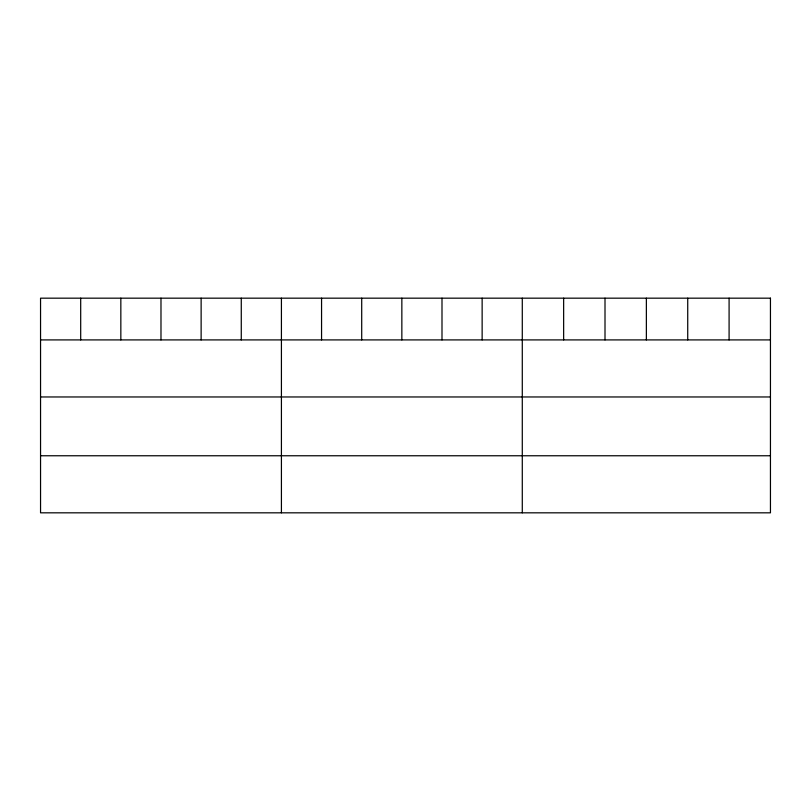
<?xml version="1.0" encoding="UTF-8"?>
<svg xmlns="http://www.w3.org/2000/svg" width="811" height="811" viewBox="0 0 811 811"><rect width="100%" height="100%" fill="white"/><g stroke="black" fill="none" stroke-linecap="round" stroke-linejoin="round"><path stroke-width="1.22" d="M40.55 339.91L770.45 339.91M40.55 396.964L770.45 396.964M40.55 455.762L770.45 455.762M729.089 298.174L729.089 339.91M687.728 298.174L687.728 339.91M646.367 298.174L646.367 339.91M605.006 298.174L605.006 339.91M563.645 298.174L563.645 339.91M522.284 298.174L522.284 512.826M482.139 298.174L482.139 339.91M441.995 298.174L441.995 339.91M401.85 298.174L401.85 339.91M361.706 298.174L361.706 339.91M321.561 298.174L321.561 339.91M281.417 298.174L281.417 512.826M241.272 298.174L241.272 339.91M201.128 298.174L201.128 339.91M160.983 298.174L160.983 339.91M120.839 298.174L120.839 339.91M80.694 298.174L80.694 339.91M770.45 298.174L40.55 298.174L40.55 512.826L770.45 512.826L770.45 298.174"/></g></svg>
